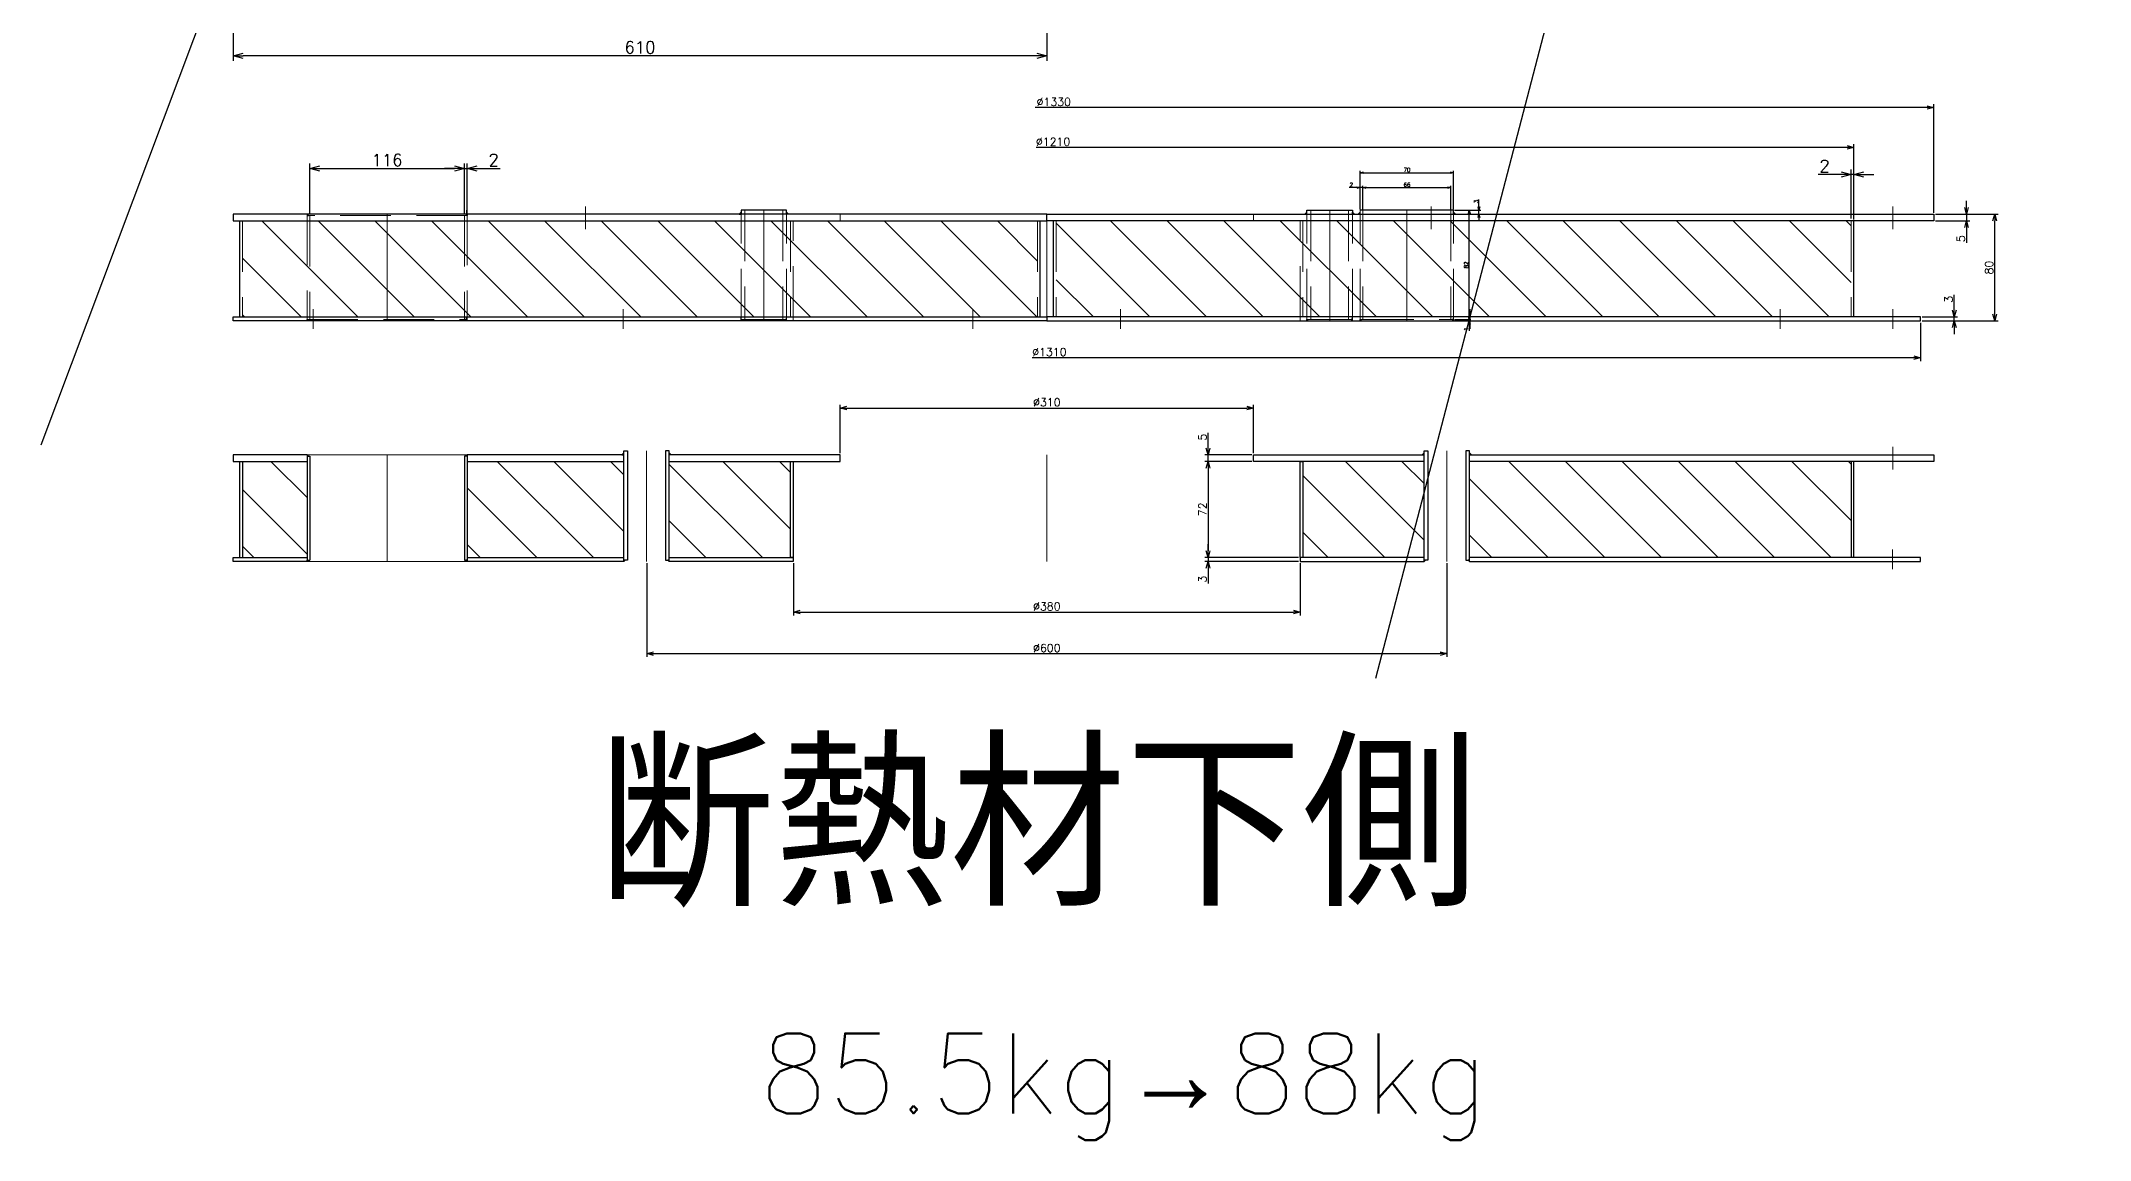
# Model space of a CAD drawing. Header units: millimetres. Extents: x -16130 to 36813, y -8099 to 27484.
# Drawn here: x 6431 to 7967, y -3759 to -2935 of the extents above; entities that cross this region are included whole.
import ezdxf

# ---------------------------------------------------------------- set-up
doc = ezdxf.new("R2010")
doc.units = ezdxf.units.MM
doc.header["$LTSCALE"] = 6
doc.header["$PDMODE"] = 99
doc.header["$PDSIZE"] = 1
for name, pattern in [('CENTER2', [28.575, 19.05, -3.175, 3.175, -3.175]), ('HIDDEN', [9.525, 6.35, -3.175]), ('PHANTOM2', [31.75, 15.875, -3.175, 3.175, -3.175, 3.175, -3.175])]:
    doc.linetypes.add(name, pattern=pattern)
for name, color, linetype, lineweight in [('04_HIDDEN', 2, 'HIDDEN', 13), ('05_CENTER', 4, 'CENTER2', 13), ('06_PHANTOM', 2, 'PHANTOM2', 13), ('08_DIM', 3, 'Continuous', 13)]:
    doc.layers.add(name, color=color, linetype=linetype, lineweight=lineweight)
doc.layers.add('10_DRAFT', color=8, linetype='Continuous', lineweight=0, plot=False)
doc.styles.add('KSS_TXT', font='txt.shx', dxfattribs={"bigfont": 'extfont2.shx'})
doc.dimstyles.new('KSS_DIM', dxfattribs={"dimtxt": 3, "dimasz": 2.5, "dimexe": 1.25, "dimexo": 0.625, "dimtad": 1, "dimdsep": 46, "dimtxsty": 'KSS_TXT', "dimblk": 'OPEN30', "dimcen": 0, "dimazin": 2, "dimtfac": 0.75, "dimtmove": 0, "dimatfit": 3, "dimldrblk": 'OPEN30', "dimfxl": 1, "dimtolj": 1, "dimarcsym": 0})
pattern_1 = [(135, (-1935.36, -13761.535), (-21.213203, -21.213203), [])]

# ---------------------------------------------------------------- blocks, each defined once
blk = doc.blocks.new('A$C29047AE0_1_1')
h = blk.add_hatch()
h.set_pattern_fill('_USER', color=3, scale=30, angle=315, pattern_type=0)
h.set_pattern_definition([(315, (-3058.926, 23640.867), (21.213203, 21.213203), [])])
h.paths.add_polyline_path([(-7, 75), (-7, 3), (-603, 3), (-603, 75)])
at = {"color": 0}
for p, q in [((-435, 83), (-435, 80)), ((-195.1, 83), (-229.1, 83)), ((-229.1, 83), (-229.1, 80)), ((-195.1, 80), (-195.1, 83)), ((-605, 3), (-605, 75)), ((-435, 0), (-435, 3)), ((-229.1, 0), (-229.1, 3))]:
    blk.add_line(p, q, dxfattribs=at)
blk.add_line((-5, 3), (-5, 75))
for points in [[(-610, 75), (0, 75), (0, 80), (-610, 80)], [(-610, 3), (0, 3), (0, 0), (-610, 0)]]:
    blk.add_lwpolyline(points, close=True, dxfattribs=at)
at = {"color": 3}
for points in [[(-554.5, 79), (-553.5, 79), (-553.5, 79), (-554.5, 80)], [(-434.5, 79), (-435.5, 79), (-435.5, 79), (-434.5, 80)], [(-229.1, 80), (-229.1, 81.5), (-229.1, 81.5), (-230.6, 80)], [(-195.1, 80), (-195.1, 81.5), (-195.1, 81.5), (-193.6, 80)], [(-554.5, 1), (-553.5, 1), (-553.5, 1), (-554.5, 0)], [(-434.5, 1), (-435.5, 1), (-435.5, 1), (-434.5, 0)], [(-229.1, 1), (-228.1, 1), (-228.1, 1), (-229.1, 0)], [(-195.1, 1), (-196.1, 1), (-196.1, 1), (-195.1, 0)]]:
    blk.add_lwpolyline(points, close=True, dxfattribs=at)
at = {"layer": '04_HIDDEN'}
for p, q in [((-554.5, 80), (-554.5, 0)), ((-434.5, 79), (-554.5, 79)), ((-552.5, 79), (-552.5, 1)), ((-436.5, 79), (-436.5, 1)), ((-434.5, 80), (-434.5, 0)), ((-603, 75), (-603, 3)), ((-192, 75), (-192, 3)), ((-192, 75), (-192, 3)), ((-190, 3), (-190, 75)), ((-190, 3), (-190, 75)), ((-7, 75), (-7, 3)), ((-554.5, 1), (-434.5, 1)), ((-226.3, 1), (-197.9, 1))]:
    blk.add_line(p, q, dxfattribs=at)
for points in [[(-229.1, 83), (-226.3, 83), (-226.3, 1), (-229.1, 1)], [(-195.1, 83), (-197.9, 83), (-197.9, 1), (-195.1, 1)]]:
    blk.add_lwpolyline(points, close=True, dxfattribs=at)
at = {"layer": '05_CENTER'}
for p, q in [((-345.9, 85.9), (-345.9, 68.9)), ((-549.9, 8.8), (-549.9, -5.9)), ((-317.5, 8.8), (-317.5, -5.9)), ((-55.3, 8.8), (-55.3, -5.9))]:
    blk.add_line(p, q, dxfattribs=at)
at = {"layer": '06_PHANTOM'}
for p, q in [((-155, 80), (-155, 75)), ((0, 80), (0, 75)), ((-190, 0), (-190, 3)), ((0, 0), (0, 3))]:
    blk.add_line(p, q, dxfattribs=at)
at = {"layer": '10_DRAFT'}
for p, q in [((-494.5, 80), (-494.5, 0)), ((-212.1, 83), (-212.1, 0)), ((0, 80), (0, 0))]:
    blk.add_line(p, q, dxfattribs=at)
blk = doc.blocks.new('A$C240E0C69_1_1')
h = blk.add_hatch()
h.set_pattern_fill('_USER', color=3, scale=30, angle=315, pattern_type=0)
h.set_pattern_definition([(315, (-3058.926, 23640.867), (21.213203, 21.213203), [])])
h.paths.add_polyline_path([(7, 75), (7, 3), (603, 3), (603, 75)])
for p, q in [((195.1, 80), (195.1, 83)), ((195.1, 83), (229.1, 83)), ((229.1, 83), (229.1, 80)), ((5, 3), (5, 75))]:
    blk.add_line(p, q)
at = {"color": 254}
blk.add_line((305, 83), (235, 83), dxfattribs=at)
at = {"color": 0}
for p, q in [((305, 80), (305, 83)), ((605, 3), (605, 75)), ((229.1, 0), (229.1, 3))]:
    blk.add_line(p, q, dxfattribs=at)
for points in [[(665, 75), (0, 75), (0, 80), (665, 80)], [(655, 3), (0, 3), (0, 0), (655, 0)]]:
    blk.add_lwpolyline(points, close=True, dxfattribs=at)
at = {"color": 3}
for points in [[(195.1, 80), (195.1, 81.5), (195.1, 81.5), (193.6, 80)], [(229.1, 80), (229.1, 81.5), (229.1, 81.5), (230.6, 80)], [(235, 80), (235, 81.5), (235, 81.5), (233.5, 80)], [(305, 80), (305, 81.5), (305, 81.5), (306.5, 80)], [(195.1, 1), (196.1, 1), (196.1, 1), (195.1, 0)], [(229.1, 1), (228.1, 1), (228.1, 1), (229.1, 0)], [(235, 1), (236, 1), (236, 1), (235, 0)], [(305, 1), (304, 1), (304, 1), (305, 0)]]:
    blk.add_lwpolyline(points, close=True, dxfattribs=at)
at = {"layer": '04_HIDDEN'}
for p, q in [((7, 75), (7, 3)), ((190, 3), (190, 75)), ((190, 3), (190, 75)), ((192, 75), (192, 3)), ((192, 75), (192, 3)), ((603, 75), (603, 3)), ((226.3, 1), (197.9, 1))]:
    blk.add_line(p, q, dxfattribs=at)
at = {"layer": '04_HIDDEN', "color": 254}
blk.add_line((237, 1), (303, 1), dxfattribs=at)
at = {"layer": '04_HIDDEN'}
for points in [[(195.1, 83), (197.9, 83), (197.9, 1), (195.1, 1)], [(229.1, 83), (226.3, 83), (226.3, 1), (229.1, 1)]]:
    blk.add_lwpolyline(points, close=True, dxfattribs=at)
at = {"layer": '04_HIDDEN', "color": 254}
for points in [[(235, 83), (237, 83), (237, 1), (235, 1)], [(305, 83), (303, 83), (303, 1), (305, 1)]]:
    blk.add_lwpolyline(points, close=True, dxfattribs=at)
at = {"layer": '05_CENTER'}
for p, q in [((288.3, 85.9), (288.3, 68.9)), ((634.2, 85.9), (634.2, 68.9)), ((55.3, 8.8), (55.3, -5.9)), ((317.5, 8.8), (317.5, -5.9)), ((549.9, 8.8), (549.9, -5.9)), ((634.2, 8.8), (634.2, -5.9))]:
    blk.add_line(p, q, dxfattribs=at)
at = {"layer": '06_PHANTOM'}
for p, q in [((0, 80), (0, 75)), ((155, 80), (155, 75)), ((0, 0), (0, 3)), ((190, 0), (190, 3))]:
    blk.add_line(p, q, dxfattribs=at)
at = {"layer": '10_DRAFT'}
for p, q in [((0, 80), (0, 0)), ((212.1, 83), (212.1, 0)), ((270, 83), (270, 0))]:
    blk.add_line(p, q, dxfattribs=at)
blk = doc.blocks.new('_Open30')
at = {"color": 0, "linetype": 'ByBlock', "lineweight": -2}
for p, q in [((-1, 0.27), (0, 0)), ((0, 0), (-1, -0.27)), ((0, 0), (-1, 0))]:
    blk.add_line(p, q, dxfattribs=at)
blk = doc.blocks.new('*D1686')
at = {"layer": '08_DIM', "color": 0, "lineweight": -2, "transparency": 16777216}
for p, q in [((7874.6, -3059.9), (7874.6, -3054.9)), ((7851.3, -3064.9), (7877.1, -3064.9)), ((7851.3, -3069.9), (7877.1, -3069.9)), ((7874.6, -3064.9), (7874.6, -3069.9)), ((7874.6, -3074.9), (7874.6, -3086.4))]:
    blk.add_line(p, q, dxfattribs=at)
at = {"layer": 'Defpoints', "color": 0, "transparency": 16777216}
for p in [(7850.1, -3064.9), (7850.1, -3069.9), (7874.6, -3069.9)]:
    blk.add_point(p, dxfattribs=at)
at = {"layer": '08_DIM', "color": 0, "lineweight": -2, "transparency": 16777216, "xscale": 5, "yscale": 5, "zscale": 5}
for p, rotation in [((7874.6, -3064.9), 270), ((7874.6, -3069.9), 90)]:
    blk.add_blockref('_Open30', p, dxfattribs=dict(at, rotation=rotation))
at = {"layer": '08_DIM', "color": 0, "transparency": 16777216, "insert": (7870.3, -3083.2), "char_height": 6, "attachment_point": 5, "rotation": 90, "style": 'KSS_TXT'}
blk.add_mtext('\\A1;5', dxfattribs=at)
blk = doc.blocks.new('*D1687')
at = {"layer": '08_DIM', "color": 0, "lineweight": -2, "transparency": 16777216}
for p, q in [((7865.4, -3136.9), (7865.4, -3125.4)), ((7841.3, -3141.9), (7867.9, -3141.9)), ((7841.3, -3144.9), (7867.9, -3144.9)), ((7865.4, -3144.9), (7865.4, -3141.9)), ((7865.4, -3149.9), (7865.4, -3154.9))]:
    blk.add_line(p, q, dxfattribs=at)
at = {"layer": 'Defpoints', "color": 0, "transparency": 16777216}
for p in [(7840.1, -3141.9), (7840.1, -3144.9), (7865.4, -3141.9)]:
    blk.add_point(p, dxfattribs=at)
at = {"layer": '08_DIM', "color": 0, "lineweight": -2, "transparency": 16777216, "xscale": 5, "yscale": 5, "zscale": 5}
for p, rotation in [((7865.4, -3141.9), 270), ((7865.4, -3144.9), 90)]:
    blk.add_blockref('_Open30', p, dxfattribs=dict(at, rotation=rotation))
at = {"layer": '08_DIM', "color": 0, "transparency": 16777216, "insert": (7861.2, -3128.7), "char_height": 6, "attachment_point": 5, "rotation": 90, "style": 'KSS_TXT'}
blk.add_mtext('\\A1;3', dxfattribs=at)
blk = doc.blocks.new('*D1688')
at = {"layer": '08_DIM', "color": 0, "lineweight": -2, "transparency": 16777216}
for p, q in [((7851.3, -3064.9), (7898.3, -3064.9)), ((7895.8, -3139.9), (7895.8, -3069.9)), ((7841.3, -3144.9), (7898.3, -3144.9))]:
    blk.add_line(p, q, dxfattribs=at)
at = {"layer": 'Defpoints', "color": 0, "transparency": 16777216}
for p in [(7850.1, -3064.9), (7895.8, -3064.9), (7840.1, -3144.9)]:
    blk.add_point(p, dxfattribs=at)
at = {"layer": '08_DIM', "color": 0, "lineweight": -2, "transparency": 16777216, "xscale": 5, "yscale": 5, "zscale": 5}
for p, rotation in [((7895.8, -3064.9), 90), ((7895.8, -3144.9), 270)]:
    blk.add_blockref('_Open30', p, dxfattribs=dict(at, rotation=rotation))
at = {"layer": '08_DIM', "color": 0, "transparency": 16777216, "insert": (7891.5, -3104.9), "char_height": 6, "attachment_point": 5, "rotation": 90, "style": 'KSS_TXT'}
blk.add_mtext('\\A1;80', dxfattribs=at)
blk = doc.blocks.new('*D1864')
at = {"layer": '08_DIM', "color": 0, "lineweight": -2, "transparency": 16777216}
for p, q in [((6632.5, -3064), (6632.5, -3026.8)), ((6640, -3030.5), (6741, -3030.5)), ((6748.5, -3064), (6748.5, -3026.8))]:
    blk.add_line(p, q, dxfattribs=at)
at = {"layer": 'Defpoints', "color": 0, "transparency": 16777216}
for p in [(6748.5, -3030.5), (6632.5, -3065.9), (6748.5, -3065.9)]:
    blk.add_point(p, dxfattribs=at)
at = {"layer": '08_DIM', "color": 0, "lineweight": -2, "transparency": 16777216, "xscale": 7.5, "yscale": 7.5, "zscale": 7.5, "rotation": 180}
blk.add_blockref('_Open30', (6632.5, -3030.5), dxfattribs=at)
at = {"layer": '08_DIM', "color": 0, "lineweight": -2, "transparency": 16777216, "xscale": 7.5, "yscale": 7.5, "zscale": 7.5}
blk.add_blockref('_Open30', (6748.5, -3030.5), dxfattribs=at)
at = {"layer": '08_DIM', "color": 0, "transparency": 16777216, "insert": (6690.5, -3024.2), "char_height": 9, "attachment_point": 5, "style": 'KSS_TXT'}
blk.add_mtext('\\A1;116', dxfattribs=at)
blk = doc.blocks.new('A$C502E5154_1_1')
h = blk.add_hatch()
h.set_pattern_fill('_USER', color=3, scale=30, angle=135, pattern_type=0)
h.set_pattern_definition([(135, (-24571.1, -1689.394), (-21.213203, -21.213203), [])])
h.paths.add_polyline_path([(-554.5, 75), (-603, 75), (-603, 3), (-554.5, 3)])
h.paths.add_polyline_path([(-317, 75), (-434.5, 75), (-434.5, 3), (-317, 3)])
h = blk.add_hatch()
h.set_pattern_fill('_USER', color=3, scale=30, angle=135, pattern_type=0)
h.set_pattern_definition(pattern_1)
h.paths.add_polyline_path([(-192, 75), (-283, 75), (-283, 3), (-192, 3), (-192, 17), (-192, 17)])
h = blk.add_hatch()
h.set_pattern_fill('_USER', color=3, scale=30, angle=135, pattern_type=0)
h.set_pattern_definition(pattern_1)
h.paths.add_polyline_path([(283, 75), (192, 75), (192, 17), (192, 17), (192, 3), (283, 3)])
h = blk.add_hatch()
h.set_pattern_fill('_USER', color=3, scale=30, angle=135, pattern_type=0)
h.set_pattern_definition([(135, (-24576.407, -1689.394), (-21.213203, -21.213203), [])])
h.paths.add_polyline_path([(603, 75), (317, 75), (317, 3), (603, 3)])
at = {"color": 0}
for p, q in [((-554.5, 80), (-554.5, 0)), ((-554.5, 79), (-552.5, 79)), ((-552.5, 79), (-552.5, 1)), ((-434.5, 79), (-436.5, 79)), ((-436.5, 79), (-436.5, 1)), ((-434.5, 80), (-434.5, 0)), ((-605, 3), (-605, 75)), ((-603, 75), (-603, 3)), ((603, 75), (603, 3)), ((605, 3), (605, 75)), ((-554.5, 1), (-552.5, 1)), ((-436.5, 1), (-434.5, 1)), ((-317, 0), (-317, 3)), ((-283, 0), (-283, 3)), ((317, 0), (317, 3))]:
    blk.add_line(p, q, dxfattribs=at)
for points in [[(-554.5, 80), (-610, 80), (-610, 75), (-554.5, 75)], [(-317, 80), (-434.5, 80)], [(-283, 75), (-155, 75), (-155, 80), (-283, 80)], [(283, 75), (155, 75), (155, 80), (283, 80)], [(317, 80), (665, 80), (665, 75), (317, 75)], [(-434.5, 75), (-317, 75)], [(-554.5, 0), (-610, 0), (-610, 3), (-554.5, 3)], [(-434.5, 3), (-317, 3)], [(-317, 0), (-434.5, 0)], [(-285.8, 3), (-285.8, 3)], [(-283, 3), (-190, 3), (-190, 0), (-283, 0)], [(283, 3), (190, 3), (190, 0), (283, 0)], [(317, 0), (655, 0), (655, 3), (317, 3)]]:
    blk.add_lwpolyline(points, dxfattribs=at)
at = {"color": 3}
for points in [[(-554.5, 79), (-553.5, 79), (-553.5, 79), (-554.5, 80)], [(-434.5, 79), (-435.5, 79), (-435.5, 79), (-434.5, 80)], [(-317, 80), (-317, 81.5), (-317, 81.5), (-318.5, 80)], [(-283, 80), (-283, 81.5), (-283, 81.5), (-281.5, 80)], [(283, 80), (283, 81.5), (283, 81.5), (281.5, 80)], [(317, 80), (317, 81.5), (317, 81.5), (318.5, 80)], [(-554.5, 1), (-553.5, 1), (-553.5, 1), (-554.5, 0)], [(-434.5, 1), (-435.5, 1), (-435.5, 1), (-434.5, 0)], [(-317, 1), (-316, 1), (-316, 1), (-317, 0)], [(-283, 1), (-284, 1), (-284, 1), (-283, 0)], [(283, 1), (284, 1), (284, 1), (283, 0)], [(317, 1), (316, 1), (316, 1), (317, 0)]]:
    blk.add_lwpolyline(points, close=True, dxfattribs=at)
at = {"color": 0}
for points in [[(-317, 83), (-314.2, 83), (-314.2, 1), (-317, 1)], [(-283, 83), (-285.8, 83), (-285.8, 1), (-283, 1)], [(283, 83), (285.8, 83), (285.8, 1), (283, 1)], [(317, 83), (314.2, 83), (314.2, 1), (317, 1)], [(-192, 75), (-190, 75), (-190, 3), (-192, 3)], [(190, 75), (192, 75), (192, 3), (190, 3)]]:
    blk.add_lwpolyline(points, close=True, dxfattribs=at)
at = {"layer": '05_CENTER'}
blk.add_line((634.2, 85.9), (634.2, 68.9), dxfattribs=at)
at = {"layer": '10_DRAFT'}
for p, q in [((-494.5, 80), (-494.5, 0)), ((-300, 83), (-300, 0)), ((0, 80), (0, 0)), ((0, 80), (0, 0)), ((300, 83), (300, 0))]:
    blk.add_line(p, q, dxfattribs=at)
for points in [[(-554.5, 80), (-434.5, 80)], [(-434.5, 0), (-554.5, 0)]]:
    blk.add_lwpolyline(points, dxfattribs=at)
blk = doc.blocks.new('*D2378')
at = {"layer": '08_DIM', "color": 0, "lineweight": -2, "transparency": 16777216}
for p, q in [((6575.1, -2481.8), (6575.1, -2949.8)), ((7185.1, -2875), (7185.1, -2949.8)), ((7177.6, -2946.1), (6582.6, -2946.1))]:
    blk.add_line(p, q, dxfattribs=at)
at = {"layer": 'Defpoints', "color": 0, "transparency": 16777216}
for p in [(6575.1, -2479.9), (7185.1, -2873.1), (6575.1, -2946.1)]:
    blk.add_point(p, dxfattribs=at)
at = {"layer": '08_DIM', "color": 0, "lineweight": -2, "transparency": 16777216, "xscale": 7.5, "yscale": 7.5, "zscale": 7.5, "rotation": 180}
blk.add_blockref('_Open30', (6575.1, -2946.1), dxfattribs=at)
at = {"layer": '08_DIM', "color": 0, "lineweight": -2, "transparency": 16777216, "xscale": 7.5, "yscale": 7.5, "zscale": 7.5}
blk.add_blockref('_Open30', (7185.1, -2946.1), dxfattribs=at)
at = {"layer": '08_DIM', "color": 0, "transparency": 16777216, "insert": (6880.1, -2939.7), "char_height": 9, "attachment_point": 5, "style": 'KSS_TXT'}
blk.add_mtext('\\A1;610', dxfattribs=at)
blk = doc.blocks.new('*D2379')
at = {"layer": '08_DIM', "color": 0, "lineweight": -2, "transparency": 16777216}
for p, q in [((7780.6, -3035.1), (7763.3, -3035.1)), ((7788.1, -3068), (7788.1, -3031.3)), ((7790.1, -3035.1), (7788.1, -3035.1)), ((7790.1, -3068), (7790.1, -3031.3)), ((7797.6, -3035.1), (7805.1, -3035.1))]:
    blk.add_line(p, q, dxfattribs=at)
at = {"layer": 'Defpoints', "color": 0, "transparency": 16777216}
for p in [(7788.1, -3035.1), (7788.1, -3069.9), (7790.1, -3069.9)]:
    blk.add_point(p, dxfattribs=at)
at = {"layer": '08_DIM', "color": 0, "lineweight": -2, "transparency": 16777216, "xscale": 7.5, "yscale": 7.5, "zscale": 7.5}
blk.add_blockref('_Open30', (7788.1, -3035.1), dxfattribs=at)
at = {"layer": '08_DIM', "color": 0, "lineweight": -2, "transparency": 16777216, "xscale": 7.5, "yscale": 7.5, "zscale": 7.5, "rotation": 180}
blk.add_blockref('_Open30', (7790.1, -3035.1), dxfattribs=at)
at = {"layer": '08_DIM', "color": 0, "transparency": 16777216, "insert": (7768.2, -3028.7), "char_height": 9, "attachment_point": 5, "style": 'KSS_TXT'}
blk.add_mtext('\\A1;2', dxfattribs=at)
blk = doc.blocks.new('*D2492')
at = {"layer": '08_DIM', "color": 0, "lineweight": -2, "transparency": 16777216}
for p, q in [((6995.1, -3326.5), (6995.1, -3365.7)), ((7375.1, -3326.5), (7375.1, -3365.7)), ((7000.1, -3363.2), (7370.1, -3363.2))]:
    blk.add_line(p, q, dxfattribs=at)
at = {"layer": 'Defpoints', "color": 0, "transparency": 16777216}
for p in [(6995.1, -3325.2), (7375.1, -3325.2), (7375.1, -3363.2)]:
    blk.add_point(p, dxfattribs=at)
at = {"layer": '08_DIM', "color": 0, "lineweight": -2, "transparency": 16777216, "xscale": 5, "yscale": 5, "zscale": 5, "rotation": 180}
blk.add_blockref('_Open30', (6995.1, -3363.2), dxfattribs=at)
at = {"layer": '08_DIM', "color": 0, "lineweight": -2, "transparency": 16777216, "xscale": 5, "yscale": 5, "zscale": 5}
blk.add_blockref('_Open30', (7375.1, -3363.2), dxfattribs=at)
at = {"layer": '08_DIM', "color": 0, "transparency": 16777216, "insert": (7185.1, -3359), "char_height": 6, "attachment_point": 5, "style": 'KSS_TXT'}
blk.add_mtext('\\A1;%%C380', dxfattribs=at)
blk = doc.blocks.new('*D2745')
at = {"layer": '08_DIM', "color": 0, "lineweight": -2, "transparency": 16777216}
for p, q in [((7030.1, -3244), (7030.1, -3207.7)), ((7035.1, -3210.2), (7335.1, -3210.2)), ((7340.1, -3244), (7340.1, -3207.7))]:
    blk.add_line(p, q, dxfattribs=at)
at = {"layer": 'Defpoints', "color": 0, "transparency": 16777216}
for p in [(7340.1, -3210.2), (7030.1, -3245.2), (7340.1, -3245.2)]:
    blk.add_point(p, dxfattribs=at)
at = {"layer": '08_DIM', "color": 0, "lineweight": -2, "transparency": 16777216, "xscale": 5, "yscale": 5, "zscale": 5, "rotation": 180}
blk.add_blockref('_Open30', (7030.1, -3210.2), dxfattribs=at)
at = {"layer": '08_DIM', "color": 0, "lineweight": -2, "transparency": 16777216, "xscale": 5, "yscale": 5, "zscale": 5}
blk.add_blockref('_Open30', (7340.1, -3210.2), dxfattribs=at)
at = {"layer": '08_DIM', "color": 0, "transparency": 16777216, "insert": (7185.1, -3205.9), "char_height": 6, "attachment_point": 5, "style": 'KSS_TXT'}
blk.add_mtext('\\A1;%%C310', dxfattribs=at)
blk = doc.blocks.new('*D2751')
at = {"layer": '08_DIM', "color": 0, "lineweight": -2, "transparency": 16777216}
for p, q in [((6885.1, -3326.5), (6885.1, -3396.9)), ((7485.1, -3326.5), (7485.1, -3396.9)), ((6890.1, -3394.4), (7480.1, -3394.4))]:
    blk.add_line(p, q, dxfattribs=at)
at = {"layer": 'Defpoints', "color": 0, "transparency": 16777216}
for p in [(6885.1, -3325.2), (7485.1, -3325.2), (7485.1, -3394.4)]:
    blk.add_point(p, dxfattribs=at)
at = {"layer": '08_DIM', "color": 0, "lineweight": -2, "transparency": 16777216, "xscale": 5, "yscale": 5, "zscale": 5, "rotation": 180}
blk.add_blockref('_Open30', (6885.1, -3394.4), dxfattribs=at)
at = {"layer": '08_DIM', "color": 0, "lineweight": -2, "transparency": 16777216, "xscale": 5, "yscale": 5, "zscale": 5}
blk.add_blockref('_Open30', (7485.1, -3394.4), dxfattribs=at)
at = {"layer": '08_DIM', "color": 0, "transparency": 16777216, "insert": (7185.1, -3390.2), "char_height": 6, "attachment_point": 5, "style": 'KSS_TXT'}
blk.add_mtext('\\A1;%%C600', dxfattribs=at)
blk = doc.blocks.new('*D2752')
at = {"layer": '08_DIM', "color": 0, "lineweight": -2, "transparency": 16777216}
for p, q in [((7338.8, -3250.2), (7303.5, -3250.2)), ((7306, -3255.2), (7306, -3317.2)), ((7373.8, -3322.2), (7303.5, -3322.2))]:
    blk.add_line(p, q, dxfattribs=at)
at = {"layer": 'Defpoints', "color": 0, "transparency": 16777216}
for p in [(7340.1, -3250.2), (7306, -3322.2), (7375.1, -3322.2)]:
    blk.add_point(p, dxfattribs=at)
at = {"layer": '08_DIM', "color": 0, "lineweight": -2, "transparency": 16777216, "xscale": 5, "yscale": 5, "zscale": 5}
for p, rotation in [((7306, -3250.2), 90), ((7306, -3322.2), 270)]:
    blk.add_blockref('_Open30', p, dxfattribs=dict(at, rotation=rotation))
at = {"layer": '08_DIM', "color": 0, "transparency": 16777216, "insert": (7301.8, -3286.2), "char_height": 6, "attachment_point": 5, "rotation": 90, "style": 'KSS_TXT'}
blk.add_mtext('\\A1;72', dxfattribs=at)
blk = doc.blocks.new('*D2753')
at = {"layer": '08_DIM', "color": 0, "lineweight": -2, "transparency": 16777216}
for p, q in [((7306, -3317.2), (7306, -3312.2)), ((7373.8, -3322.2), (7303.5, -3322.2)), ((7373.8, -3325.2), (7303.5, -3325.2)), ((7306, -3322.2), (7306, -3325.2)), ((7306, -3330.2), (7306, -3341.7))]:
    blk.add_line(p, q, dxfattribs=at)
at = {"layer": 'Defpoints', "color": 0, "transparency": 16777216}
for p in [(7306, -3325.2), (7375.1, -3322.2), (7375.1, -3325.2)]:
    blk.add_point(p, dxfattribs=at)
at = {"layer": '08_DIM', "color": 0, "lineweight": -2, "transparency": 16777216, "xscale": 5, "yscale": 5, "zscale": 5}
for p, rotation in [((7306, -3322.2), 270), ((7306, -3325.2), 90)]:
    blk.add_blockref('_Open30', p, dxfattribs=dict(at, rotation=rotation))
at = {"layer": '08_DIM', "color": 0, "transparency": 16777216, "insert": (7301.8, -3338.5), "char_height": 6, "attachment_point": 5, "rotation": 90, "style": 'KSS_TXT'}
blk.add_mtext('\\A1;3', dxfattribs=at)
blk = doc.blocks.new('*D2773')
at = {"layer": '08_DIM', "color": 0, "lineweight": -2, "transparency": 16777216}
for p, q in [((7785.1, -3014.7), (7177, -3014.7)), ((7790.1, -3068.7), (7790.1, -3012.2))]:
    blk.add_line(p, q, dxfattribs=at)
at = {"layer": 'Defpoints', "color": 0, "transparency": 16777216}
for p in [(7185.1, -3014.7), (7185.1, -3064.9), (7790.1, -3069.9)]:
    blk.add_point(p, dxfattribs=at)
at = {"layer": '08_DIM', "color": 0, "lineweight": -2, "transparency": 16777216, "xscale": 5, "yscale": 5, "zscale": 5}
blk.add_blockref('_Open30', (7790.1, -3014.7), dxfattribs=at)
at = {"layer": '08_DIM', "color": 0, "transparency": 16777216, "insert": (7189.8, -3010.5), "char_height": 6, "attachment_point": 5, "style": 'KSS_TXT'}
blk.add_mtext('\\A1;%%C1210', dxfattribs=at)
blk = doc.blocks.new('_None')
blk = doc.blocks.new('*D2774')
at = {"layer": '08_DIM', "color": 0, "lineweight": -2, "transparency": 16777216}
for p, q in [((7845.1, -2984.8), (7176.4, -2984.8)), ((7850.1, -3063.7), (7850.1, -2982.3))]:
    blk.add_line(p, q, dxfattribs=at)
at = {"layer": 'Defpoints', "color": 0, "transparency": 16777216}
for p in [(7185.1, -2984.8), (7185.1, -3064.9), (7850.1, -3064.9)]:
    blk.add_point(p, dxfattribs=at)
at = {"layer": '08_DIM', "color": 0, "lineweight": -2, "transparency": 16777216, "xscale": 5, "yscale": 5, "zscale": 5}
blk.add_blockref('_Open30', (7850.1, -2984.8), dxfattribs=at)
at = {"layer": '08_DIM', "color": 0, "transparency": 16777216, "insert": (7190.3, -2980.6), "char_height": 6, "attachment_point": 5, "style": 'KSS_TXT'}
blk.add_mtext('\\A1;%%C1330', dxfattribs=at)
blk = doc.blocks.new('*D2775')
at = {"layer": '08_DIM', "color": 0, "lineweight": -2, "transparency": 16777216}
for p, q in [((7840.1, -3146.2), (7840.1, -3175)), ((7835.1, -3172.5), (7174.1, -3172.5))]:
    blk.add_line(p, q, dxfattribs=at)
at = {"layer": 'Defpoints', "color": 0, "transparency": 16777216}
for p in [(7185.1, -3144.9), (7840.1, -3144.9), (7185.1, -3172.5)]:
    blk.add_point(p, dxfattribs=at)
at = {"layer": '08_DIM', "color": 0, "lineweight": -2, "transparency": 16777216, "xscale": 5, "yscale": 5, "zscale": 5}
blk.add_blockref('_Open30', (7840.1, -3172.5), dxfattribs=at)
at = {"layer": '08_DIM', "color": 0, "transparency": 16777216, "insert": (7187, -3168.2), "char_height": 6, "attachment_point": 5, "style": 'KSS_TXT'}
blk.add_mtext('\\A1;%%C1310', dxfattribs=at)
blk = doc.blocks.new('*D2776')
at = {"layer": '08_DIM', "color": 0, "lineweight": -2, "transparency": 16777216}
for p, q in [((6741, -3030.5), (6733.5, -3030.5)), ((6748.5, -3064), (6748.5, -3026.8)), ((6748.5, -3030.5), (6750.5, -3030.5)), ((6750.5, -3064), (6750.5, -3026.8)), ((6758, -3030.5), (6775.3, -3030.5))]:
    blk.add_line(p, q, dxfattribs=at)
at = {"layer": 'Defpoints', "color": 0, "transparency": 16777216}
for p in [(6750.5, -3030.5), (6748.5, -3065.9), (6750.5, -3065.9)]:
    blk.add_point(p, dxfattribs=at)
at = {"layer": '08_DIM', "color": 0, "lineweight": -2, "transparency": 16777216, "xscale": 7.5, "yscale": 7.5, "zscale": 7.5}
blk.add_blockref('_Open30', (6748.5, -3030.5), dxfattribs=at)
at = {"layer": '08_DIM', "color": 0, "lineweight": -2, "transparency": 16777216, "xscale": 7.5, "yscale": 7.5, "zscale": 7.5, "rotation": 180}
blk.add_blockref('_Open30', (6750.5, -3030.5), dxfattribs=at)
at = {"layer": '08_DIM', "color": 0, "transparency": 16777216, "insert": (6770.4, -3024.2), "char_height": 9, "attachment_point": 5, "style": 'KSS_TXT'}
blk.add_mtext('\\A1;2', dxfattribs=at)
blk = doc.blocks.new('*D3084')
at = {"layer": '08_DIM', "color": 0, "lineweight": -2, "transparency": 16777216}
for p, q in [((7306, -3240.2), (7306, -3228.7)), ((7338.8, -3245.2), (7303.5, -3245.2)), ((7338.8, -3250.2), (7303.5, -3250.2)), ((7306, -3250.2), (7306, -3245.2)), ((7306, -3255.2), (7306, -3260.2))]:
    blk.add_line(p, q, dxfattribs=at)
at = {"layer": 'Defpoints', "color": 0, "transparency": 16777216}
for p in [(7306, -3245.2), (7340.1, -3245.2), (7340.1, -3250.2)]:
    blk.add_point(p, dxfattribs=at)
at = {"layer": '08_DIM', "color": 0, "lineweight": -2, "transparency": 16777216, "xscale": 5, "yscale": 5, "zscale": 5}
for p, rotation in [((7306, -3245.2), 270), ((7306, -3250.2), 90)]:
    blk.add_blockref('_Open30', p, dxfattribs=dict(at, rotation=rotation))
at = {"layer": '08_DIM', "color": 0, "transparency": 16777216, "insert": (7301.8, -3232), "char_height": 6, "attachment_point": 5, "rotation": 90, "style": 'KSS_TXT'}
blk.add_mtext('\\A1;5', dxfattribs=at)
blk = doc.blocks.new('*D3386')
at = {"layer": '08_DIM', "color": 0, "lineweight": -2, "transparency": 16777216}
for p, q in [((7422.1, -3061.3), (7422.1, -3043.6)), ((7424.6, -3044.9), (7485.6, -3044.9)), ((7488.1, -3061.3), (7488.1, -3043.6))]:
    blk.add_line(p, q, dxfattribs=at)
at = {"layer": 'Defpoints', "color": 0, "transparency": 16777216}
for p in [(7488.1, -3044.9), (7422.1, -3061.9), (7488.1, -3061.9)]:
    blk.add_point(p, dxfattribs=at)
at = {"layer": '08_DIM', "color": 0, "lineweight": -2, "transparency": 16777216, "xscale": 2.5, "yscale": 2.5, "zscale": 2.5, "rotation": 180}
blk.add_blockref('_Open30', (7422.1, -3044.9), dxfattribs=at)
at = {"layer": '08_DIM', "color": 0, "lineweight": -2, "transparency": 16777216, "xscale": 2.5, "yscale": 2.5, "zscale": 2.5}
blk.add_blockref('_Open30', (7488.1, -3044.9), dxfattribs=at)
at = {"layer": '08_DIM', "color": 0, "transparency": 16777216, "insert": (7455.1, -3042.7), "char_height": 3, "attachment_point": 5, "style": 'KSS_TXT'}
blk.add_mtext('\\A1;66', dxfattribs=at)
blk = doc.blocks.new('*D3387')
at = {"layer": '08_DIM', "color": 0, "lineweight": -2, "transparency": 16777216}
for p, q in [((7420.1, -3061.3), (7420.1, -3032.4)), ((7422.6, -3033.7), (7487.6, -3033.7)), ((7490.1, -3061.3), (7490.1, -3032.4))]:
    blk.add_line(p, q, dxfattribs=at)
at = {"layer": 'Defpoints', "color": 0, "transparency": 16777216}
for p in [(7490.1, -3033.7), (7420.1, -3061.9), (7490.1, -3061.9)]:
    blk.add_point(p, dxfattribs=at)
at = {"layer": '08_DIM', "color": 0, "lineweight": -2, "transparency": 16777216, "xscale": 2.5, "yscale": 2.5, "zscale": 2.5, "rotation": 180}
blk.add_blockref('_Open30', (7420.1, -3033.7), dxfattribs=at)
at = {"layer": '08_DIM', "color": 0, "lineweight": -2, "transparency": 16777216, "xscale": 2.5, "yscale": 2.5, "zscale": 2.5}
blk.add_blockref('_Open30', (7490.1, -3033.7), dxfattribs=at)
at = {"layer": '08_DIM', "color": 0, "transparency": 16777216, "insert": (7455.1, -3031.6), "char_height": 3, "attachment_point": 5, "style": 'KSS_TXT'}
blk.add_mtext('\\A1;70', dxfattribs=at)
blk = doc.blocks.new('*D3388')
at = {"layer": '08_DIM', "color": 0, "lineweight": -2, "transparency": 16777216}
for p, q in [((7417.6, -3044.9), (7411.8, -3044.9)), ((7420.1, -3061.3), (7420.1, -3043.6)), ((7422.1, -3044.9), (7420.1, -3044.9)), ((7422.1, -3061.3), (7422.1, -3043.6)), ((7424.6, -3044.9), (7427.1, -3044.9))]:
    blk.add_line(p, q, dxfattribs=at)
at = {"layer": 'Defpoints', "color": 0, "transparency": 16777216}
for p in [(7420.1, -3044.9), (7420.1, -3061.9), (7422.1, -3061.9)]:
    blk.add_point(p, dxfattribs=at)
at = {"layer": '08_DIM', "color": 0, "lineweight": -2, "transparency": 16777216, "xscale": 2.5, "yscale": 2.5, "zscale": 2.5}
blk.add_blockref('_Open30', (7420.1, -3044.9), dxfattribs=at)
at = {"layer": '08_DIM', "color": 0, "lineweight": -2, "transparency": 16777216, "xscale": 2.5, "yscale": 2.5, "zscale": 2.5, "rotation": 180}
blk.add_blockref('_Open30', (7422.1, -3044.9), dxfattribs=at)
at = {"layer": '08_DIM', "color": 0, "transparency": 16777216, "insert": (7413.4, -3042.7), "char_height": 3, "attachment_point": 5, "style": 'KSS_TXT'}
blk.add_mtext('\\A1;2', dxfattribs=at)
blk = doc.blocks.new('*D3389')
at = {"layer": '08_DIM', "color": 0, "lineweight": -2, "transparency": 16777216}
for p, q in [((7490.7, -3143.9), (7503, -3143.9)), ((7490.7, -3144.9), (7503, -3144.9)), ((7501.8, -3141.4), (7501.8, -3138.9)), ((7501.8, -3143.9), (7501.8, -3144.9)), ((7501.8, -3147.4), (7501.8, -3152.2))]:
    blk.add_line(p, q, dxfattribs=at)
at = {"layer": 'Defpoints', "color": 0, "transparency": 16777216}
for p in [(7490.1, -3143.9), (7490.1, -3144.9), (7501.8, -3144.9)]:
    blk.add_point(p, dxfattribs=at)
at = {"layer": '08_DIM', "color": 0, "lineweight": -2, "transparency": 16777216, "xscale": 2.5, "yscale": 2.5, "zscale": 2.5}
for p, rotation in [((7501.8, -3143.9), 270), ((7501.8, -3144.9), 90)]:
    blk.add_blockref('_Open30', p, dxfattribs=dict(at, rotation=rotation))
at = {"layer": '08_DIM', "color": 0, "transparency": 16777216, "insert": (7499.6, -3151), "char_height": 3, "attachment_point": 5, "rotation": 90, "style": 'KSS_TXT'}
blk.add_mtext('\\A1;1', dxfattribs=at)
blk = doc.blocks.new('*D3390')
at = {"layer": '08_DIM', "color": 0, "lineweight": -2, "transparency": 16777216}
for p, q in [((7490.7, -3061.9), (7503, -3061.9)), ((7501.8, -3141.4), (7501.8, -3064.4)), ((7490.7, -3143.9), (7503, -3143.9))]:
    blk.add_line(p, q, dxfattribs=at)
at = {"layer": 'Defpoints', "color": 0, "transparency": 16777216}
for p in [(7490.1, -3061.9), (7501.8, -3061.9), (7490.1, -3143.9)]:
    blk.add_point(p, dxfattribs=at)
at = {"layer": '08_DIM', "color": 0, "lineweight": -2, "transparency": 16777216, "xscale": 2.5, "yscale": 2.5, "zscale": 2.5}
for p, rotation in [((7501.8, -3061.9), 90), ((7501.8, -3143.9), 270)]:
    blk.add_blockref('_Open30', p, dxfattribs=dict(at, rotation=rotation))
at = {"layer": '08_DIM', "color": 0, "transparency": 16777216, "insert": (7499.6, -3102.9), "char_height": 3, "attachment_point": 5, "rotation": 90, "style": 'KSS_TXT'}
blk.add_mtext('\\A1;82', dxfattribs=at)
blk = doc.blocks.new('*D3391')
at = {"layer": '08_DIM', "color": 0, "lineweight": -2, "transparency": 16777216}
for p, q in [((7509.1, -3059.4), (7509.1, -3053.7)), ((7490.7, -3061.9), (7510.4, -3061.9)), ((7502.4, -3064.9), (7510.4, -3064.9)), ((7509.1, -3064.9), (7509.1, -3061.9)), ((7509.1, -3067.4), (7509.1, -3069.9))]:
    blk.add_line(p, q, dxfattribs=at)
at = {"layer": 'Defpoints', "color": 0, "transparency": 16777216}
for p in [(7490.1, -3061.9), (7501.8, -3064.9), (7509.1, -3061.9)]:
    blk.add_point(p, dxfattribs=at)
at = {"layer": '08_DIM', "color": 0, "lineweight": -2, "transparency": 16777216, "xscale": 2.5, "yscale": 2.5, "zscale": 2.5}
for p, rotation in [((7509.1, -3061.9), 270), ((7509.1, -3064.9), 90)]:
    blk.add_blockref('_Open30', p, dxfattribs=dict(at, rotation=rotation))
at = {"layer": '08_DIM', "color": 0, "transparency": 16777216, "insert": (7507, -3055.3), "char_height": 3, "attachment_point": 5, "rotation": 90, "style": 'KSS_TXT'}
blk.add_mtext('\\A1;3', dxfattribs=at)

msp = doc.modelspace()

# ---------------------------------------------------------------- linework, layer by layer
at = {"color": 2}
for p, q in [((7967.18815, -1356.06768), (7431.54706, -3413.18917)), ((7121.61635, -1396.4694), (6431.00974, -3238.11493))]:
    msp.add_line(p, q, dxfattribs=at)
at = {"layer": '05_CENTER'}
msp.add_line((7819.21764, -3316.42134), (7819.21764, -3331.1245), dxfattribs=at)

# ---------------------------------------------------------------- block references
for name, p in [('A$C29047AE0_1_1', (7185.05092, -3144.90776)), ('A$C240E0C69_1_1', (7185.05092, -3144.90776)), ('A$C502E5154_1_1', (7185.05092, -3325.23054))]:
    msp.add_blockref(name, p)

# ---------------------------------------------------------------- texts
at = {"layer": '08_DIM', "style": 'KSS_TXT'}
msp.add_text('断熱材下側', height=120, dxfattribs=at).set_placement((6848.45799, -3583.68678))
at = {"layer": '08_DIM', "color": 6, "style": 'KSS_TXT'}
msp.add_text('85.5kg→88kg', height=60, dxfattribs=at).set_placement((6969.54594, -3739.2293))

# ---------------------------------------------------------------- dimensions: what is measured, and where the dimension line sits
at = {"layer": '08_DIM'}
for base, p1, p2, picture, middle in [((6575.05092, -2946.09618), (7185.05092, -2873.0762), (6575.05092, -2479.92469), '*D2378', (6880.05092, -2939.72118)), ((6748.50108, -3030.54637), (6632.50108, -3065.90776), (6748.50108, -3065.90776), '*D1864', (6690.50108, -3024.17137)), ((6750.50108, -3030.54637), (6748.50108, -3065.90776), (6750.50108, -3065.90776), '*D2776', (6770.37608, -3024.17137))]:
    dim = msp.add_linear_dim(base=base, p1=p1, p2=p2, dimstyle='KSS_DIM', override={"dimscale": 3}, dxfattribs=at)
    dim.commit()
    dim.dimension.update_dxf_attribs({"geometry": picture, "text_midpoint": middle})
for base, p1, p2, picture, middle in [((7185.05092, -2984.81859), (7850.05092, -3064.90776), (7185.05092, -3064.90776), '*D2774', (7190.29142, -2984.81859)), ((7185.05092, -3014.73634), (7790.0523, -3069.90776), (7185.05092, -3064.90776), '*D2773', (7189.8467, -3014.73634)), ((7185.05092, -3172.47737), (7840.05092, -3144.90776), (7185.05092, -3144.90776), '*D2775', (7186.98253, -3172.47737))]:
    dim = msp.add_linear_dim(base=base, p1=p1, p2=p2, dimstyle='KSS_DIM', override={"dimscale": 2, "dimlfac": 2, "dimpost": '%%C<>', "dimblk2": 'None', "dimse2": 1, "dimsd2": 1}, dxfattribs=at)
    dim.commit()
    dim.dimension.update_dxf_attribs({"geometry": picture, "text_midpoint": middle, "dimtype": 160})
for base, p1, p2, angle, override, picture, middle in [((7788.0523, -3035.083), (7790.0523, -3069.90776), (7788.0523, -3069.90776), 180, {"dimscale": 3}, '*D2379', (7768.1773, -3028.708)), ((7874.56328, -3069.90776), (7850.05092, -3064.90776), (7850.05092, -3069.90776), 270, {"dimscale": 2}, '*D1686', (7870.30911, -3083.15776)), ((7895.77751, -3064.90776), (7840.05092, -3144.90776), (7850.05092, -3064.90776), 270, {"dimscale": 2}, '*D1688', (7891.52751, -3104.90776)), ((7865.41541, -3141.90776), (7840.05092, -3144.90776), (7840.05092, -3141.90776), 270, {"dimscale": 2}, '*D1687', (7861.16541, -3128.65776)), ((7306.01846, -3245.23054), (7340.05092, -3250.23054), (7340.05092, -3245.23054), 270, {"dimscale": 2}, '*D3084', (7301.76429, -3231.98054)), ((7306.01846, -3325.23054), (7375.05092, -3322.23054), (7375.05092, -3325.23054), 90, {"dimscale": 2}, '*D2753', (7301.76846, -3338.48054))]:
    dim = msp.add_linear_dim(base=base, p1=p1, p2=p2, angle=angle, dimstyle='KSS_DIM', override=override, dxfattribs=at)
    dim.commit()
    dim.dimension.update_dxf_attribs({"geometry": picture, "text_midpoint": middle})
at = {"layer": '08_DIM', "color": 1}
for base, p1, p2, angle, picture, middle in [((7420.05092, -3044.85617), (7422.05092, -3061.90776), (7420.05092, -3061.90776), 180, '*D3388', (7413.42592, -3042.73117)), ((7490.05092, -3033.69663), (7420.05092, -3061.90776), (7490.05092, -3061.90776), 180, '*D3387', (7455.05092, -3031.57163)), ((7488.05092, -3044.85617), (7422.05092, -3061.90776), (7488.05092, -3061.90776), 180, '*D3386', (7455.05092, -3042.73117)), ((7509.12162, -3061.90776), (7501.76686, -3064.90776), (7490.05092, -3061.90776), 90, '*D3391', (7506.99662, -3055.28276)), ((7501.76686, -3061.90776), (7490.05092, -3143.90776), (7490.05092, -3061.90776), 90, '*D3390', (7499.64186, -3102.90776)), ((7501.76686, -3144.90776), (7490.05092, -3143.90776), (7490.05092, -3144.90776), 90, '*D3389', (7499.64186, -3151.03276))]:
    dim = msp.add_linear_dim(base=base, p1=p1, p2=p2, angle=angle, dimstyle='KSS_DIM', dxfattribs=at)
    dim.commit()
    dim.dimension.update_dxf_attribs({"geometry": picture, "text_midpoint": middle})
at = {"layer": '08_DIM'}
for base, p1, p2, picture, middle in [((7340.05092, -3210.19975), (7030.05092, -3245.23054), (7340.05092, -3245.23054), '*D2745', (7185.05092, -3205.94975)), ((7485.05092, -3394.43499), (6885.05092, -3325.23054), (7485.05092, -3325.23054), '*D2751', (7185.05092, -3390.18499))]:
    dim = msp.add_linear_dim(base=base, p1=p1, p2=p2, text='%%C<>', dimstyle='KSS_DIM', override={"dimscale": 2}, dxfattribs=at)
    dim.commit()
    dim.dimension.update_dxf_attribs({"geometry": picture, "text_midpoint": middle})
at = {"layer": '08_DIM', "color": 1}
dim = msp.add_linear_dim(base=(7306.01846, -3322.23054), p1=(7340.05092, -3250.23054), p2=(7375.05092, -3322.23054), angle=90, dimstyle='KSS_DIM', override={"dimscale": 2}, dxfattribs=at)
dim.commit()
dim.dimension.update_dxf_attribs({"geometry": '*D2752', "text_midpoint": (7301.76846, -3286.23054)})
dim = msp.add_linear_dim(base=(7375.05092, -3363.24276), p1=(6995.05092, -3325.23054), p2=(7375.05092, -3325.23054), text='%%C<>', dimstyle='KSS_DIM', override={"dimscale": 2}, dxfattribs=at)
dim.commit()
dim.dimension.update_dxf_attribs({"geometry": '*D2492', "text_midpoint": (7185.05092, -3358.99276)})

doc.saveas('drawing.dxf')
